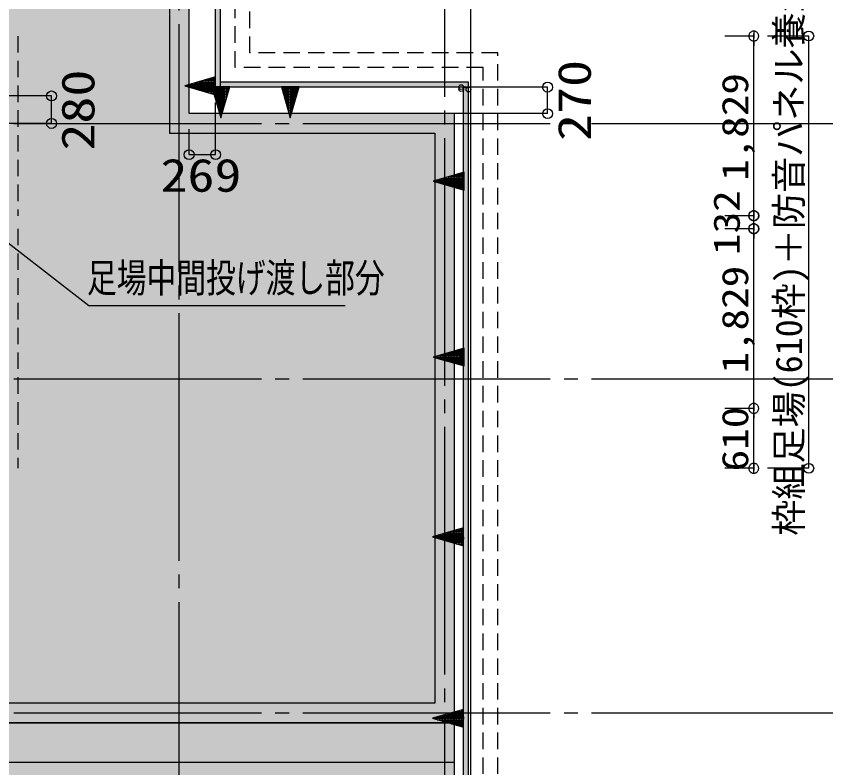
# Model space of a CAD drawing. Units: millimetres, scale not verified. Extents: x -28066 to 28517, y -19778 to 19827.
# Drawn here: x -1450 to 6791, y -5398 to 2252 of the extents above; entities that cross this region are included whole.
import ezdxf
from ezdxf.enums import TextEntityAlignment as Align

# ---------------------------------------------------------------- set-up
doc = ezdxf.new("R2010")
doc.units = ezdxf.units.MM
doc.header["$LTSCALE"] = 140
doc.linetypes.add('DASHED1', pattern=[1.8, 1.2, -0.6])
doc.linetypes.add('LONG_CHAIN', pattern=[21, 18, -1, 1, -1])
for name, color, linetype in [('0-0_単管', 5, 'Continuous'), ('0-1_基準芯', 7, 'Continuous'), ('0-3_64', 1, 'Continuous'), ('0-4_50', 7, 'Continuous'), ('0-5_寸法', 7, 'Continuous'), ('0-6_階段', 2, 'DASHED1'), ('0-9_外形線', 4, 'Continuous'), ('0-E_敷地', 7, 'Continuous'), ('0-F_ネット', 3, 'DASHED1'), ('1-3_仮囲', 7, 'Continuous'), ('1-6_50_SNP', 7, 'Continuous'), ('1-7_0', 7, 'Continuous')]:
    doc.layers.add(name, color=color, linetype=linetype)
doc.styles.add('ＭＳ ゴシック', font='')
doc.styles.get('ＭＳ ゴシック').set_extended_font_data('MS Gothic')

# ---------------------------------------------------------------- blocks, each defined once
blk = doc.blocks.new('_DOT')
at = {"layer": '1-7_0'}
blk.add_line((-0.5, 0), (-1, 0), dxfattribs=at)
for points in [[(0.502, -0.032), (0.496, 0.063), (0.484, 0.124), (0.465, 0.184), (0.438, 0.241), (0.405, 0.294), (0.364, 0.342), (0.319, 0.385), (0.268, 0.422), (0.213, 0.452), (0.155, 0.476), (0.094, 0.491), (0.031, 0.499), (-0.031, 0.499), (-0.094, 0.491), (-0.155, 0.476), (-0.213, 0.452), (-0.268, 0.422), (-0.319, 0.385), (-0.364, 0.342), (-0.405, 0.294), (-0.438, 0.241), (-0.465, 0.184), (-0.484, 0.124), (-0.502, 0.032), (-0.5, 0), (0, 0)], [(-0.502, 0.032), (-0.496, -0.063), (-0.484, -0.124), (-0.465, -0.184), (-0.438, -0.241), (-0.405, -0.294), (-0.364, -0.342), (-0.319, -0.385), (-0.268, -0.422), (-0.213, -0.452), (-0.155, -0.476), (-0.094, -0.491), (-0.031, -0.499), (0.031, -0.499), (0.094, -0.491), (0.155, -0.476), (0.213, -0.452), (0.268, -0.422), (0.319, -0.385), (0.364, -0.342), (0.405, -0.294), (0.438, -0.241), (0.465, -0.184), (0.484, -0.124), (0.502, -0.032), (0.5, 0), (0, 0)]]:
    blk.add_lwpolyline(points, close=True, dxfattribs=at)

msp = doc.modelspace()

# ---------------------------------------------------------------- linework, layer by layer
at = {"layer": '0-0_単管'}
for p, q in [((579.6, 1530.2), (579.6, 12580.2)), ((628.2, 1530.2), (628.2, 12580.2)), ((3153.2, 1578.8), (628.2, 1578.8)), ((628.2, 1530.2), (628.2, 1578.8)), ((3153.2, 1530.2), (3153.2, 1578.8)), ((579.6, 1530.2), (628.2, 1530.2)), ((3153.2, 1530.2), (628.2, 1530.2)), ((3104.6, -6719.8), (3104.6, 1530.2)), ((3104.6, 1530.2), (3153.2, 1530.2)), ((3153.2, -6719.8), (3153.2, 1530.2)), ((-1090.5, 1440.2), (-5671.6, 1440.2)), ((-1090.5, 1160.2), (-1090.5, 1440.2)), ((-1090.5, 1160.2), (-2309.3, 1160.2))]:
    msp.add_line(p, q, dxfattribs=at)
for centre, radius in [((-1090.5, 1440.2), 50.4), ((555.3, 1530.2), 24.3), ((628.2, 1505.9), 24.3), ((1324.2, 1505.9), 24.3), ((3080.3, 1530.2), 24.3), ((3080.3, 1510.2), 24.3), ((3153.2, 1505.9), 24.3), ((-1090.5, 1160.2), 50.4), ((3080.3, 596.2), 24.3), ((3080.3, -1232.8), 24.3), ((3080.3, -3061.8), 24.3), ((3080.3, -4890.8), 24.3)]:
    msp.add_circle(centre, radius, dxfattribs=at)
at = {"layer": '0-0_単管', "color": 7}
for points in [[(310.3, 12260.2), (-7389.7, -4453.7), (-7389.7, 12260.2)], [(310.3, 12260.2), (-5039.7, -4453.7), (-7389.7, -4453.7)], [(310.3, 12260.2), (-5039.7, -6439.8), (-5039.7, -4453.7)], [(-5039.7, -6439.8), (310.3, 12260.2), (310.3, 1260.2)], [(-5039.7, -6439.8), (3010.3, 1260.2), (3010.3, -6439.8)], [(-5039.7, -6439.8), (310.3, 1260.2), (3010.3, 1260.2)]]:
    msp.add_solid(points, dxfattribs=at)
at = {"layer": '0-1_基準芯', "linetype": 'LONG_CHAIN'}
for p, q in [((210.3, -9170.4), (210.3, 15710.9)), ((2910.3, 15710.9), (2910.3, -9170.4)), ((-16173.1, 1160.2), (10849.6, 1160.2)), ((-16173.1, -1439.8), (10849.6, -1439.8)), ((-16173.1, -4839.8), (10849.6, -4839.8))]:
    msp.add_line(p, q, dxfattribs=at)
at = {"layer": '0-1_基準芯', "color": 5}
for points in [[(628.2, 12580.2), (579.6, 1530.2), (579.6, 12531.6)], [(579.6, 1530.2), (628.2, 12580.2), (628.2, 1578.8)], [(579.6, 1530.2), (3153.2, 1578.8), (3104.6, 1530.2)], [(579.6, 1530.2), (628.2, 1578.8), (3153.2, 1578.8)], [(3104.6, 1530.2), (3153.2, 1578.8), (3153.2, -6719.8)], [(3104.6, 1530.2), (3153.2, -6719.8), (3104.6, -6719.8)]]:
    msp.add_solid(points, dxfattribs=at)
at = {"layer": '0-3_64'}
for p, q in [((361.5, 1571.3), (579.8, 1571.3)), ((365, 1572.3), (365, 1514.5)), ((393, 1580.4), (393, 1506.4)), ((410, 1585.3), (579.8, 1585.3)), ((421, 1588.5), (421, 1498.3)), ((449, 1596.6), (449, 1490.2)), ((458.5, 1599.3), (579.8, 1599.3)), ((477, 1604.7), (477, 1482.1)), ((505, 1612.7), (505, 1474)), ((507, 1613.3), (579.8, 1613.3)), ((533, 1620.8), (533, 1466)), ((555.5, 1627.3), (579.8, 1627.3)), ((561, 1628.9), (561, 1457.9)), ((265.1, 1543.3), (579.8, 1543.3)), ((281, 1548.1), (281, 1538.7)), ((309, 1556.2), (309, 1530.6)), ((313, 1557.3), (579.8, 1557.3)), ((313.6, 1529.3), (579.8, 1529.3)), ((337, 1564.2), (337, 1522.5)), ((362.1, 1515.3), (579.8, 1515.3)), ((410.6, 1501.3), (579.8, 1501.3)), ((459.1, 1487.3), (579.8, 1487.3)), ((547.6, 1514.8), (718.7, 1514.8)), ((549.3, 1509.3), (549.3, 1533.6)), ((555.7, 1486.8), (710.6, 1486.8)), ((563.3, 1460.8), (563.3, 1533.6)), ((577.3, 1412.3), (577.3, 1533.6)), ((591.3, 1363.8), (591.3, 1533.6)), ((605.3, 1315.3), (605.3, 1533.6)), ((619.3, 1266.8), (619.3, 1533.6)), ((633.3, 1218.9), (633.3, 1533.6)), ((647.3, 1267.4), (647.3, 1533.6)), ((661.3, 1315.9), (661.3, 1533.6)), ((675.3, 1364.4), (675.3, 1533.6)), ((689.3, 1412.9), (689.3, 1533.6)), ((703.3, 1461.4), (703.3, 1533.6)), ((717.3, 1509.9), (717.3, 1533.6)), ((1254.7, 1514.8), (1425.8, 1514.8)), ((1256.4, 1509.3), (1256.4, 1533.6)), ((1262.8, 1486.8), (1417.7, 1486.8)), ((1270.4, 1460.8), (1270.4, 1533.6)), ((1284.4, 1412.3), (1284.4, 1533.6)), ((1298.4, 1363.8), (1298.4, 1533.6)), ((1312.4, 1315.3), (1312.4, 1533.6)), ((1326.4, 1266.8), (1326.4, 1533.6)), ((1340.4, 1218.9), (1340.4, 1533.6)), ((1354.4, 1267.4), (1354.4, 1533.6)), ((1368.4, 1315.9), (1368.4, 1533.6)), ((1382.4, 1364.4), (1382.4, 1533.6)), ((1396.4, 1412.9), (1396.4, 1533.6)), ((1410.4, 1461.4), (1410.4, 1533.6)), ((1424.4, 1509.9), (1424.4, 1533.6)), ((507.6, 1473.3), (579.8, 1473.3)), ((556.1, 1459.3), (579.8, 1459.3)), ((563.8, 1458.8), (702.5, 1458.8)), ((571.9, 1430.8), (694.4, 1430.8)), ((580, 1402.8), (686.3, 1402.8)), ((1270.9, 1458.8), (1409.6, 1458.8)), ((1279, 1430.8), (1401.5, 1430.8)), ((1287.1, 1402.8), (1393.4, 1402.8)), ((588.1, 1374.8), (678.3, 1374.8)), ((596.1, 1346.8), (670.2, 1346.8)), ((604.2, 1318.8), (662.1, 1318.8)), ((1295.2, 1374.8), (1385.4, 1374.8)), ((1303.2, 1346.8), (1377.3, 1346.8)), ((1311.3, 1318.8), (1369.2, 1318.8)), ((612.3, 1290.8), (654, 1290.8)), ((620.4, 1262.8), (645.9, 1262.8)), ((1319.4, 1290.8), (1361.1, 1290.8)), ((1327.5, 1262.8), (1353, 1262.8)), ((628.5, 1234.8), (637.9, 1234.8)), ((1335.6, 1234.8), (1344.9, 1234.8)), ((2809.8, 578.3), (2809.8, 568.9)), ((2837.8, 586.4), (2837.8, 560.8)), ((2841.7, 587.5), (3108.5, 587.5)), ((2865.8, 594.5), (2865.8, 552.8)), ((2890.2, 601.5), (3108.5, 601.5)), ((2893.8, 602.5), (2893.8, 544.7)), ((2921.8, 610.6), (2921.8, 536.6)), ((2938.7, 615.5), (3108.5, 615.5)), ((2949.8, 618.7), (2949.8, 528.5)), ((2977.8, 626.8), (2977.8, 520.4)), ((2987.2, 629.5), (3108.5, 629.5)), ((3005.8, 634.9), (3005.8, 512.3)), ((3033.8, 643), (3033.8, 504.3)), ((3035.7, 643.5), (3108.5, 643.5)), ((3061.8, 651), (3061.8, 496.2)), ((3084.2, 657.5), (3108.5, 657.5)), ((3089.8, 659.1), (3089.8, 488.1)), ((2793.9, 573.5), (3108.5, 573.5)), ((2842.4, 559.5), (3108.5, 559.5)), ((2890.9, 545.5), (3108.5, 545.5)), ((2939.4, 531.5), (3108.5, 531.5)), ((2987.9, 517.5), (3108.5, 517.5)), ((3036.4, 503.5), (3108.5, 503.5)), ((3084.9, 489.5), (3108.5, 489.5)), ((3033.8, -1147.6), (3033.8, -1286.3)), ((3035.7, -1147), (3108.5, -1147)), ((3061.8, -1139.5), (3061.8, -1294.4)), ((3084.2, -1133), (3108.5, -1133)), ((3089.8, -1131.4), (3089.8, -1302.5)), ((2793.9, -1217), (3108.5, -1217)), ((2809.8, -1212.3), (2809.8, -1221.6)), ((2837.8, -1204.2), (2837.8, -1229.7)), ((2841.7, -1203), (3108.5, -1203)), ((2842.4, -1231), (3108.5, -1231)), ((2865.8, -1196.1), (2865.8, -1237.8)), ((2890.2, -1189), (3108.5, -1189)), ((2893.8, -1188), (2893.8, -1245.9)), ((2921.8, -1179.9), (2921.8, -1254)), ((2938.7, -1175), (3108.5, -1175)), ((2949.8, -1171.9), (2949.8, -1262.1)), ((2977.8, -1163.8), (2977.8, -1270.1)), ((2987.2, -1161), (3108.5, -1161)), ((3005.8, -1155.7), (3005.8, -1278.2)), ((2890.9, -1245), (3108.5, -1245)), ((2939.4, -1259), (3108.5, -1259)), ((2987.9, -1273), (3108.5, -1273)), ((3036.4, -1287), (3108.5, -1287)), ((3084.9, -1301), (3108.5, -1301)), ((3077.9, -2962.9), (3102.3, -2962.9)), ((3083.5, -2961.3), (3083.5, -3132.3)), ((2787.6, -3046.9), (3102.3, -3046.9)), ((2803.5, -3042.1), (2803.5, -3051.5)), ((2831.5, -3034), (2831.5, -3059.6)), ((2835.4, -3032.9), (3102.3, -3032.9)), ((2859.5, -3025.9), (2859.5, -3067.6)), ((2883.9, -3018.9), (3102.3, -3018.9)), ((2887.5, -3017.8), (2887.5, -3075.7)), ((2915.5, -3009.8), (2915.5, -3083.8)), ((2932.4, -3004.9), (3102.3, -3004.9)), ((2943.5, -3001.7), (2943.5, -3091.9)), ((2971.5, -2993.6), (2971.5, -3100)), ((2980.9, -2990.9), (3102.3, -2990.9)), ((2999.5, -2985.5), (2999.5, -3108.1)), ((3027.5, -2977.4), (3027.5, -3116.1)), ((3029.4, -2976.9), (3102.3, -2976.9)), ((3055.5, -2969.4), (3055.5, -3124.2)), ((2836.1, -3060.9), (3102.3, -3060.9)), ((2884.6, -3074.9), (3102.3, -3074.9)), ((2933.1, -3088.9), (3102.3, -3088.9)), ((2981.6, -3102.9), (3102.3, -3102.9)), ((3030.1, -3116.9), (3102.3, -3116.9)), ((3078.6, -3130.9), (3102.3, -3130.9)), ((2915.5, -4856.9), (2915.5, -4930.9)), ((2932.4, -4852), (3102.3, -4852)), ((2943.5, -4848.8), (2943.5, -4939)), ((2971.5, -4840.7), (2971.5, -4947.1)), ((2980.9, -4838), (3102.3, -4838)), ((2999.5, -4832.6), (2999.5, -4955.2)), ((3027.5, -4824.5), (3027.5, -4963.2)), ((3029.4, -4824), (3102.3, -4824)), ((3055.5, -4816.5), (3055.5, -4971.3)), ((3077.9, -4810), (3102.3, -4810)), ((3083.5, -4808.4), (3083.5, -4979.4)), ((2787.6, -4894), (3102.3, -4894)), ((2803.5, -4889.2), (2803.5, -4898.6)), ((2831.5, -4881.1), (2831.5, -4906.7)), ((2835.4, -4880), (3102.3, -4880)), ((2836.1, -4908), (3102.3, -4908)), ((2859.5, -4873), (2859.5, -4914.7)), ((2883.9, -4866), (3102.3, -4866)), ((2884.6, -4922), (3102.3, -4922)), ((2887.5, -4865), (2887.5, -4922.8)), ((2933.1, -4936), (3102.3, -4936)), ((2981.6, -4950), (3102.3, -4950)), ((3030.1, -4964), (3102.3, -4964)), ((3078.6, -4978), (3102.3, -4978))]:
    msp.add_line(p, q, dxfattribs=at)
for points in [[(579.8, 1634.3), (264.8, 1543.4), (579.8, 1452.5)], [(542.2, 1533.6), (633.2, 1218.6), (724.1, 1533.6)], [(1249.3, 1533.6), (1340.3, 1218.6), (1431.2, 1533.6)], [(3108.5, 664.5), (2793.5, 573.6), (3108.5, 482.7)], [(3108.5, -1126), (2793.5, -1217), (3108.5, -1307.9)], [(3102.3, -2955.9), (2787.3, -3046.8), (3102.3, -3137.7)], [(3102.3, -4803), (2787.3, -4893.9), (3102.3, -4984.8)]]:
    msp.add_lwpolyline(points, close=True, dxfattribs=at)
at = {"layer": '0-4_50'}
for p, q in [((3958.9, 1530.2), (3075.2, 1530.2)), ((3958.9, 1260.2), (3958.9, 1530.2)), ((579.6, 843), (579.6, 1372.6)), ((3958.9, 1260.2), (2932.3, 1260.2)), ((310.3, 843), (310.3, 1102.6)), ((310.3, 843), (579.6, 843))]:
    msp.add_line(p, q, dxfattribs=at)
msp.add_lwpolyline([(1897.8, -697.1), (-709.6, -697.1), (-1763.6, 116.6), (-1568.3, -139.4)], dxfattribs=at)
for centre in [(3958.9, 1530.2), (3958.9, 1260.2), (310.3, 843), (579.6, 843)]:
    msp.add_circle(centre, 50.4, dxfattribs=at)
at = {"layer": '0-5_寸法'}
for p, q in [((6617.7, 2050.2), (6197.7, 2050.2)), ((6617.7, -2349.8), (6617.7, 2050.2)), ((6058.2, 221.2), (5764.2, 221.2)), ((6058.2, 89.2), (6058.2, 221.2)), ((6058.2, 89.2), (5764.2, 89.2)), ((6617.7, -2349.8), (6197.7, -2349.8))]:
    msp.add_line(p, q, dxfattribs=at)
for centre in [(6617.7, 2050.2), (6058.2, 221.2), (6058.2, 89.2), (6617.7, -2349.8)]:
    msp.add_circle(centre, 50.4, dxfattribs=at)
at = {"layer": '0-6_階段'}
msp.add_lwpolyline([(3453.2, -6719.8), (3453.2, 1878.8), (928.2, 1878.8), (928.2, 12780.2), (-7859.6, 12780.2), (-7859.6, -6240.8)], dxfattribs=at)
at = {"layer": '0-9_外形線'}
msp.add_line((-4889.7, -5339.8), (3010.3, -5339.8), dxfattribs=at)
for points in [[(-7389.7, 12260.2), (-7389.7, -1539.8), (-2589.7, -1539.8), (-2589.7, -2439.8), (-6189.7, -2439.8), (-6189.7, -3039.8), (-4939.7, -3039.8), (-4939.7, -4939.8), (3010.3, -4939.8), (3010.3, 1260.2), (310.3, 1260.2), (310.3, 12260.2)], [(-7389.7, 12260.2), (-7389.7, -1539.8), (-2589.7, -1539.8), (-2589.7, -2439.8), (-6189.7, -2439.8), (-6189.7, -3039.8), (-5039.7, -3039.8), (-5039.7, -4939.8), (3010.3, -4939.8), (3010.3, 1260.2), (310.3, 1260.2), (310.3, 12260.2)]]:
    msp.add_lwpolyline(points, close=True, dxfattribs=at)
for points in [[(110.3, 12060.2), (110.3, 1060.2), (2810.3, 1060.2), (2810.3, -4739.8), (-4839.7, -4739.8), (-4839.7, -2839.8), (-5989.7, -2839.8), (-5989.7, -2439.8), (-6189.7, -2439.8), (-6189.7, -3039.8), (-5039.7, -3039.8), (-5039.7, -4939.8), (3010.3, -4939.8), (3010.3, 1260.2), (310.3, 1260.2), (310.3, 12260.2)], [(3010.3, -5339.8), (3010.3, 1260.2), (310.3, 1260.2), (310.3, 12260.2)], [(-1539.7, -6439.8), (3010.3, -6439.8), (3010.3, -4939.8), (-1539.7, -4939.8)]]:
    msp.add_lwpolyline(points, dxfattribs=at)
at = {"layer": '0-E_敷地'}
msp.add_lwpolyline([(-7909.7, -9739.8), (-7909.7, 12653.3), (3174.6, 12653.3), (3174.6, -9739.8)], dxfattribs=at)
at = {"layer": '0-F_ネット'}
msp.add_line((-1434, 2050.2), (-1434, 221.2), dxfattribs=at)
for points in [[(3303.2, -6719.8), (3303.2, 1728.8), (778.2, 1728.8), (778.2, 12630.2), (-7729.6, 12630.2)], [(-1434, 89.2), (-1434, -1739.8), (-1434, -2349.8)]]:
    msp.add_lwpolyline(points, dxfattribs=at)
at = {"layer": '1-6_50_SNP'}
for p, q in [((6058.2, 2050.2), (5764.2, 2050.2)), ((6058.2, 221.2), (6058.2, 2050.2)), ((6058.2, 221.2), (5764.2, 221.2)), ((6058.2, 89.2), (5764.2, 89.2)), ((6058.2, -1739.8), (6058.2, 89.2)), ((6058.2, -1739.8), (5764.2, -1739.8)), ((6058.2, -1739.8), (5764.2, -1739.8)), ((6058.2, -2349.8), (6058.2, -1739.8)), ((6058.2, -2349.8), (5764.2, -2349.8))]:
    msp.add_line(p, q, dxfattribs=at)

# ---------------------------------------------------------------- block references
at = {"layer": '1-6_50_SNP', "xscale": 100.8, "yscale": 100.8}
for p, rotation in [((6058.2, 2050.2), 90), ((6058.2, 221.2), 270), ((6058.2, 89.2), 90), ((6058.2, -1739.8), 270), ((6058.2, -1739.8), 90), ((6058.2, -2349.8), 270)]:
    msp.add_blockref('_DOT', p, dxfattribs=dict(at, rotation=rotation))

# ---------------------------------------------------------------- texts
at = {"layer": '0-0_単管', "style": 'ＭＳ ゴシック', "width": 1.2}
for s, p in [('270', (4500.6, 982.4)), ('280', (-552.9, 884.2))]:
    msp.add_text(s, height=336.7, rotation=90, dxfattribs=at).set_placement(p, align=Align.BOTTOM_LEFT)
msp.add_text('269', height=336.7, dxfattribs=at).set_placement((18.1, 364.1), align=Align.BOTTOM_LEFT)
at = {"layer": '0-4_50', "style": 'ＭＳ ゴシック', "width": 0.75}
msp.add_text('足場中間投げ渡し部分', height=296.3, dxfattribs=at).set_placement((-729.9, -647.8), align=Align.BOTTOM_LEFT)
at = {"layer": '0-5_寸法', "style": 'ＭＳ ゴシック'}
msp.add_text('枠組足場(610枠)＋防音パネル養生＝4,400', height=269.4, rotation=90, dxfattribs=at).set_placement((6630.5, -3035.8), align=Align.BOTTOM_LEFT)
at = {"layer": '1-3_仮囲', "style": 'ＭＳ ゴシック', "width": 1.2}
msp.add_text('132', height=268.9, rotation=90, dxfattribs=at).set_placement((5996.3, -178.7), align=Align.BOTTOM_LEFT)
at = {"layer": '1-6_50_SNP', "style": 'ＭＳ ゴシック', "width": 1.2}
for s, p in [('1,829', (6082.1, 575.7)), ('1,829', (6082.1, -1385.3)), ('610', (6082.1, -2380.8))]:
    msp.add_text(s, height=268.9, rotation=90, dxfattribs=at).set_placement(p, align=Align.BOTTOM_LEFT)

doc.saveas('drawing.dxf')
